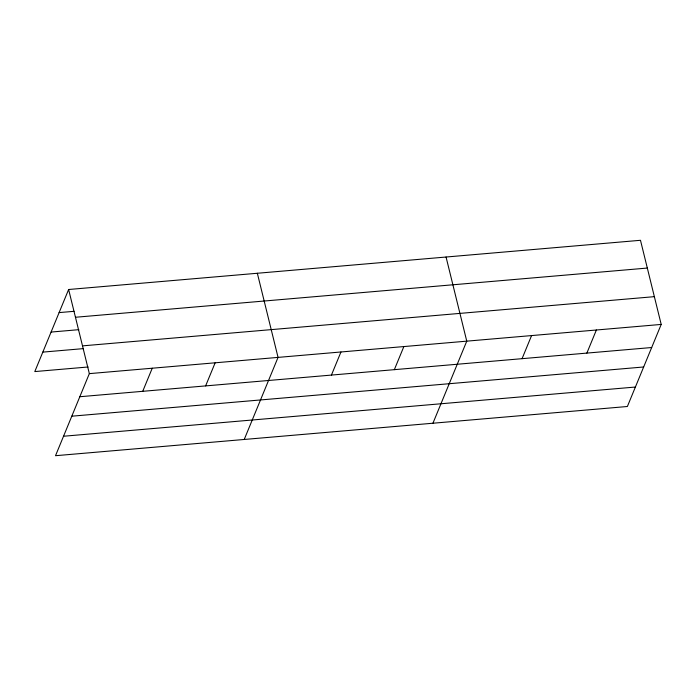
<?xml version="1.0" encoding="UTF-8"?>
<svg xmlns="http://www.w3.org/2000/svg" width="696" height="696" viewBox="0 0 696 696"><rect width="100%" height="100%" fill="white"/><g stroke="black" fill="none" stroke-linecap="round" stroke-linejoin="round"><path stroke-width="1.04" d="M68.626 289.501L89.34 373.63L55.515 455.706L627.374 406.499L661.2 324.423L640.485 240.294L68.626 289.501L34.8 371.577L88.105 366.992M142.724 391.317L152.241 368.219M205.624 385.897L215.151 362.807M244.226 439.463L278.052 357.387L257.346 273.267M331.435 375.074L340.962 351.976M394.345 369.663L403.863 346.565M432.938 423.229L466.764 341.153L446.058 257.024M522.061 358.675L531.579 335.576M586.867 353.098L596.385 330M59.108 312.6L74.037 311.321M75.464 317.263L647.323 268.056M51.086 332.062L78.805 329.678M82.502 345.868L654.362 296.661M42.821 352.115L83.337 348.626M89.34 373.63L661.2 324.423M79.823 396.729L651.682 347.522M71.801 416.191L643.661 366.983M63.536 436.244L635.396 387.037"/></g></svg>
